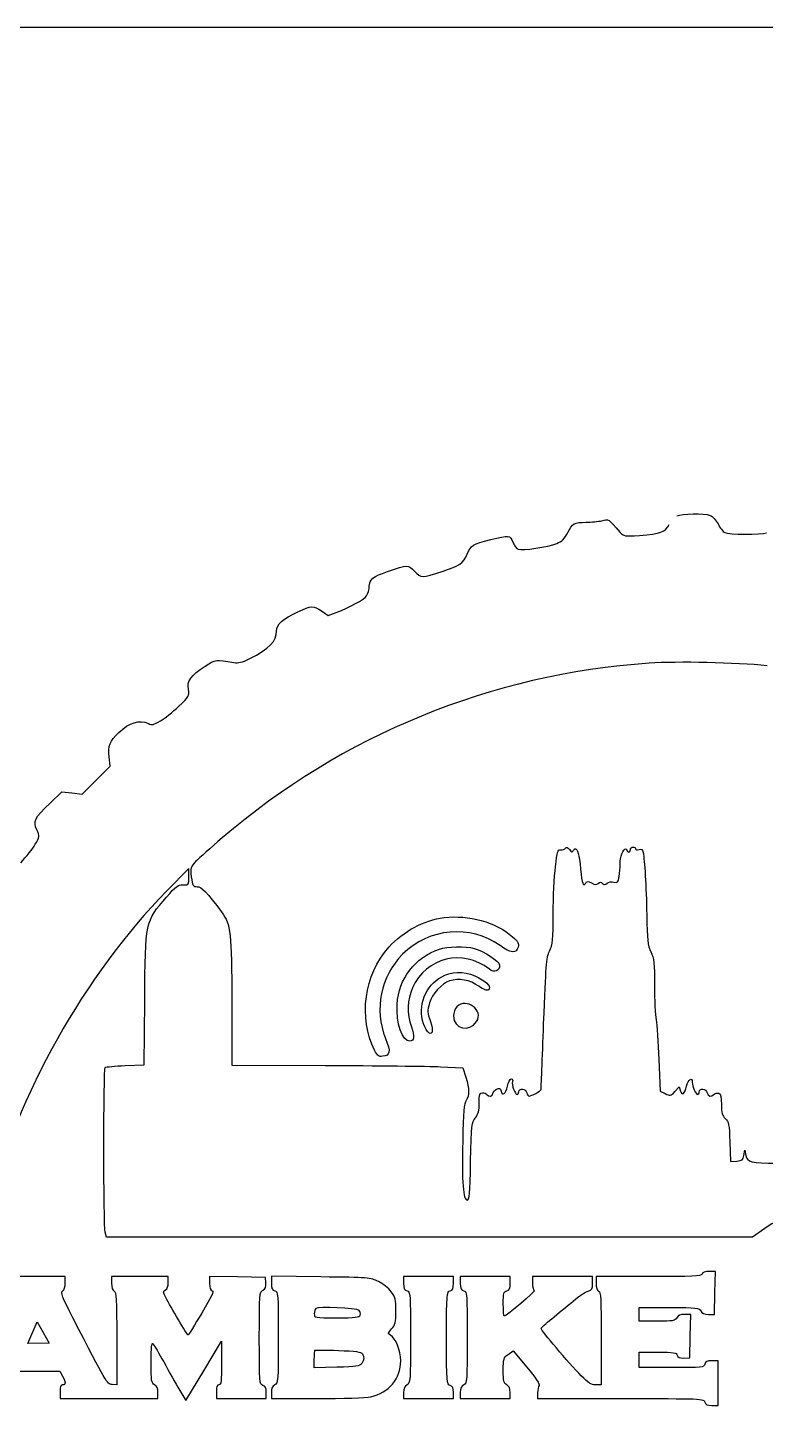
# Model space of a CAD drawing. Extents: x 18 to 213, y 13 to 206.
# Drawn here: x 148.37 to 165.58, y 109.47 to 141.61 of the extents above; entities that cross this region are included whole.
import ezdxf

# ---------------------------------------------------------------- set-up
doc = ezdxf.new("R2010")
doc.units = 0
doc.layers.get('0').update_dxf_attribs({"linetype": 'CONTINUOUS'})

msp = doc.modelspace()

# ---------------------------------------------------------------- linework, layer by layer
at = {"color": 7}
for p, q in [((148.980625, 141.605607), (132.330747, 141.605607)), ((148.980625, 141.605584), (148.980625, 141.605607)), ((158.830551, 141.605584), (148.980625, 141.605584)), ((168.980477, 141.605607), (158.830551, 141.605607)), ((158.830551, 141.605607), (158.830551, 141.605584))]:
    msp.add_line(p, q, dxfattribs=at)
at = {"color": 0}
for p, q in [((155.228091, 127.999402), (155.380362, 127.89121)), ((155.380362, 127.89121), (155.568696, 127.963338)), ((149.970747, 124.052386), (150.299331, 124.380971)), ((150.299331, 124.380971), (150.271281, 124.597355)), ((149.642162, 123.727809), (149.970747, 124.052386)), ((148.896838, 123.519439), (149.169322, 123.783909)), ((149.169322, 123.783909), (149.405742, 123.755859)), ((149.405742, 123.755859), (149.642162, 123.727809)), ((152.130585, 121.992725), (151.621681, 121.4718)), ((152.134593, 121.804391), (152.130585, 121.992725)), ((151.092741, 117.412584), (151.104762, 118.903234)), ((153.136373, 118.879191), (153.136373, 117.40457)), ((150.651957, 117.396556), (151.092741, 117.412584)), ((153.136373, 117.40457), (155.312241, 117.400563)), ((158.005027, 117.368506), (158.521946, 117.344464)), ((158.521946, 117.344464), (158.594074, 117.124072)), ((163.098079, 117.536806), (163.126129, 116.803502)), ((163.126129, 116.803502), (163.246343, 116.743395)), ((163.466734, 116.791481), (163.566912, 116.899673)), ((163.566912, 116.899673), (163.602976, 116.803502)), ((164.75302, 115.617394), (164.765042, 115.156575)), ((165.077597, 115.300831), (165.10164, 115.421045)), ((165.10164, 115.421045), (165.125683, 115.296824)), ((164.765042, 115.156575), (164.913305, 115.168596)), ((150.211174, 113.397448), (150.183124, 113.509648)), ((165.566467, 113.597805), (165.28196, 113.397448)), ((157.748571, 113.397448), (150.211174, 113.397448)), ((165.28196, 113.397448), (157.748571, 113.397448)), ((148.628361, 112.47581), (148.007256, 112.47581)), ((149.249465, 112.47581), (148.628361, 112.47581)), ((149.249465, 112.331554), (149.249465, 112.47581)), ((150.992563, 112.47581), (150.331388, 112.47581)), ((150.331388, 112.47581), (150.331388, 112.319532)), ((151.653738, 112.47581), (150.992563, 112.47581)), ((151.653738, 112.335561), (151.653738, 112.47581)), ((153.268608, 112.467796), (152.615447, 112.47581)), ((152.615447, 112.47581), (152.615447, 112.319532)), ((155.212062, 112.467796), (154.058011, 112.483824)), ((154.058011, 112.483824), (154.058011, 112.32354)), ((157.724528, 112.47581), (157.143495, 112.47581)), ((157.143495, 112.47581), (157.143495, 112.319532)), ((158.305561, 112.47581), (157.724528, 112.47581)), ((158.305561, 112.319532), (158.305561, 112.47581)), ((159.046878, 112.47581), (158.465845, 112.47581)), ((158.465845, 112.47581), (158.465845, 112.319532)), ((159.627911, 112.47581), (159.046878, 112.47581)), ((159.627911, 112.319532), (159.627911, 112.47581)), ((160.850083, 112.47581), (160.148837, 112.47581)), ((160.148837, 112.47581), (160.148837, 112.319532)), ((161.55133, 112.47581), (160.850083, 112.47581)), ((161.55133, 112.319532), (161.55133, 112.47581)), ((162.853644, 112.47581), (161.631472, 112.47581)), ((161.631472, 112.47581), (161.631472, 112.319532)), ((164.416422, 112.596024), (164.272166, 112.596024)), ((164.404401, 112.095134), (164.416422, 112.596024)), ((153.917762, 112.455775), (153.268608, 112.467796)), ((153.929784, 112.327546), (153.917762, 112.455775)), ((164.392379, 111.594243), (164.404401, 112.095134)), ((162.633253, 111.594243), (162.633253, 111.754528)), ((162.633253, 111.754528), (163.334499, 111.754528)), ((162.633253, 111.433959), (162.633253, 111.594243)), ((163.839396, 111.594243), (163.699147, 111.594243)), ((163.827375, 111.085339), (163.839396, 111.594243)), ((164.256138, 111.594243), (164.392379, 111.594243)), ((148.379017, 110.912078), (148.596356, 111.423462)), ((148.596356, 111.423462), (148.877617, 110.924862)), ((163.054001, 111.433959), (162.633253, 111.433959)), ((148.877617, 110.924862), (148.379017, 110.912078)), ((150.451601, 111.033246), (150.451601, 109.947316)), ((152.479205, 110.2759), (152.895946, 110.973139)), ((152.895946, 110.973139), (152.895946, 110.464235)), ((161.751686, 111.033246), (161.751686, 109.951323)), ((163.815354, 110.580442), (163.827375, 111.085339)), ((159.579826, 110.660584), (159.696032, 110.744733)), ((159.696032, 110.744733), (160.020609, 110.36005)), ((162.633253, 110.532356), (162.633253, 110.712677)), ((162.633253, 110.712677), (163.070029, 110.712677)), ((163.679112, 110.576434), (163.815354, 110.580442)), ((148.131477, 110.271893), (148.628361, 110.271893)), ((148.628361, 110.271893), (149.125244, 110.271893)), ((149.125244, 110.271893), (149.189358, 110.151679)), ((152.062464, 109.582668), (152.479205, 110.2759)), ((155.059792, 110.344021), (155.059792, 110.544377)), ((155.584725, 110.36005), (155.059792, 110.344021)), ((162.633253, 110.352036), (162.633253, 110.532356)), ((163.390599, 110.352036), (162.633253, 110.352036)), ((164.476529, 110.51232), (164.332272, 110.51232)), ((164.476529, 109.991395), (164.476529, 110.51232)), ((150.451601, 109.947316), (150.343409, 109.959337)), ((161.751686, 109.951323), (161.619451, 109.951323)), ((164.476529, 109.470468), (164.476529, 109.991395)), ((149.129251, 109.791038), (149.129251, 109.630754)), ((149.129251, 109.630754), (150.271281, 109.630754)), ((150.271281, 109.630754), (151.413311, 109.630754)), ((151.413311, 109.630754), (151.413311, 109.771003)), ((151.878137, 109.895224), (152.062464, 109.582668)), ((152.775732, 109.791038), (152.775732, 109.630754)), ((152.775732, 109.630754), (153.356765, 109.630754)), ((153.356765, 109.630754), (153.937798, 109.630754)), ((153.937798, 109.630754), (153.937798, 109.77501)), ((154.058011, 109.771003), (154.058011, 109.630754)), ((154.058011, 109.630754), (155.119899, 109.630754)), ((157.143495, 109.771003), (157.143495, 109.630754)), ((157.143495, 109.630754), (157.724528, 109.630754)), ((157.724528, 109.630754), (158.305561, 109.630754)), ((158.305561, 109.630754), (158.305561, 109.77501)), ((158.465845, 109.771003), (158.465845, 109.630754)), ((158.465845, 109.630754), (159.046878, 109.630754)), ((159.046878, 109.630754), (159.627911, 109.630754)), ((159.627911, 109.630754), (159.627911, 109.771003)), ((160.26905, 109.762989), (160.26905, 109.630754)), ((160.26905, 109.630754), (162.208498, 109.630754)), ((164.332272, 109.470468), (164.476529, 109.470468))]:
    msp.add_line(p, q, dxfattribs=at)
for points in [[(161.767715, 130.103141), (161.932006, 130.143212), (161.903956, 130.163248), (162.196477, 129.830656)], [(163.514819, 130.21534), (163.635033, 130.275447), (164.147945, 130.283462), (164.292202, 130.227361)], [(164.292202, 130.227361), (164.348301, 130.207326), (164.428443, 130.119169), (164.476529, 130.031013)], [(160.713841, 129.574201), (160.838062, 129.622286), (160.898169, 129.682393), (160.970297, 129.82665)], [(160.970297, 129.82665), (161.082497, 130.043034), (161.118561, 130.067077), (161.403066, 130.067077)], [(161.403066, 130.067077), (161.519273, 130.067077), (161.679558, 130.087112), (161.767715, 130.103141)], [(162.196477, 129.830656), (162.276619, 129.7425), (162.292647, 129.738493), (162.645274, 129.762535)], [(162.645274, 129.762535), (163.146165, 129.7986), (163.246343, 129.838671), (163.338506, 130.018992)], [(164.476529, 130.031013), (164.520608, 129.942856), (164.592736, 129.850692), (164.632807, 129.82665)], [(164.632807, 129.82665), (164.728978, 129.778564), (165.47831, 129.774557), (165.610545, 129.822642)], [(158.626131, 129.325759), (158.714288, 129.534129), (158.750352, 129.554165), (159.175106, 129.662357)], [(159.175106, 129.662357), (159.603869, 129.774557), (159.619897, 129.770549), (159.692025, 129.606258)], [(159.692025, 129.606258), (159.724082, 129.526115), (159.780182, 129.44998), (159.816246, 129.437959)], [(159.816246, 129.437959), (159.908409, 129.401894), (160.521499, 129.494058), (160.713841, 129.574201)], [(158.065134, 128.929054), (158.441803, 129.045261), (158.533967, 129.113382), (158.626131, 129.325759)], [(156.342071, 128.568413), (156.342071, 128.732705), (156.430228, 128.804833), (156.766826, 128.917032)], [(156.766826, 128.917032), (157.251687, 129.081325), (157.243673, 129.081325), (157.399951, 128.925047)], [(157.399951, 128.925047), (157.560236, 128.764762), (157.5402, 128.764762), (158.065134, 128.929054)], [(156.277957, 128.352028), (156.314021, 128.400114), (156.342071, 128.500292), (156.342071, 128.568413)], [(155.568696, 127.963338), (155.901288, 128.087558), (156.213843, 128.259865), (156.277957, 128.352028)], [(154.178225, 127.538583), (154.178225, 127.686846), (154.318474, 127.811067), (154.679115, 127.979366)], [(154.679115, 127.979366), (154.995678, 128.131637), (155.035749, 128.131637), (155.228091, 127.999402)], [(153.541093, 126.881415), (154.025955, 127.129856), (154.178225, 127.286134), (154.178225, 127.538583)], [(152.122571, 126.172154), (152.086507, 126.37251), (152.174664, 126.488716), (152.511262, 126.709108)], [(152.511262, 126.709108), (152.767718, 126.8734), (152.755696, 126.8734), (153.180452, 126.797265)], [(162.87368, 126.781237), (159.179113, 126.52478), (155.71696, 125.110267), (152.911974, 122.705993)], [(153.180452, 126.797265), (153.292651, 126.781237), (153.372793, 126.797265), (153.541093, 126.881415)], [(165.622566, 126.72113), (164.889263, 126.797265), (163.534856, 126.825315), (162.87368, 126.781237)], [(151.898173, 125.775449), (152.1386, 126.003855), (152.146614, 126.015876), (152.122571, 126.172154)], [(151.46941, 125.434843), (151.565581, 125.490943), (151.76193, 125.647221), (151.898173, 125.775449)], [(150.499687, 125.162359), (150.748128, 125.398779), (150.976534, 125.470908), (151.188912, 125.374737)], [(151.188912, 125.374737), (151.273062, 125.334665), (151.31714, 125.34268), (151.46941, 125.434843)], [(150.271281, 124.597355), (150.243231, 124.845796), (150.291316, 124.970018), (150.499687, 125.162359)], [(148.588289, 122.898335), (148.496126, 123.098691), (148.528183, 123.162805), (148.896838, 123.519439)], [(148.552225, 122.557729), (148.65641, 122.73805), (148.65641, 122.73805), (148.588289, 122.898335)], [(148.21162, 122.128968), (148.339848, 122.26521), (148.496126, 122.461558), (148.552225, 122.557729)], [(152.911974, 122.705993), (152.647504, 122.481595), (152.37502, 122.23716), (152.298884, 122.161024)], [(160.810012, 122.425494), (160.854091, 122.421488), (160.902176, 122.441523), (160.918204, 122.465566)], [(160.918204, 122.465566), (160.93824, 122.497623), (160.96629, 122.489609), (161.010369, 122.433509)], [(161.094518, 122.405459), (161.10654, 122.429502), (161.130582, 122.453545), (161.150618, 122.453545)], [(161.150618, 122.453545), (161.20271, 122.453545), (161.234767, 122.325317), (161.270831, 121.980704)], [(162.192469, 122.100917), (162.192469, 122.257195), (162.264597, 122.453545), (162.320698, 122.453545)], [(162.320698, 122.453545), (162.336726, 122.453545), (162.352754, 122.437516), (162.352754, 122.413473)], [(162.432896, 122.433509), (162.432896, 122.465566), (162.460947, 122.493616), (162.493003, 122.493616)], [(162.493003, 122.493616), (162.525061, 122.493616), (162.55311, 122.47358), (162.55311, 122.449537)], [(162.55311, 122.449537), (162.55311, 122.425494), (162.585168, 122.41748), (162.633253, 122.433509)], [(162.633253, 122.433509), (162.69336, 122.453545), (162.713395, 122.437516), (162.729424, 122.365388)], [(152.298884, 122.161024), (152.170657, 122.024783), (152.166649, 122.008754), (152.190692, 121.796377)], [(160.685792, 122.032797), (160.725862, 122.393438), (160.737884, 122.433509), (160.810012, 122.425494)], [(161.010369, 122.433509), (161.058454, 122.377409), (161.082497, 122.369395), (161.094518, 122.405459)], [(162.352754, 122.413473), (162.352754, 122.393438), (162.37279, 122.373402), (162.392826, 122.373402)], [(162.392826, 122.373402), (162.416869, 122.373402), (162.432896, 122.401452), (162.432896, 122.433509)], [(162.729424, 122.365388), (162.765488, 122.185067), (162.801552, 121.579992), (162.813574, 120.910802)], [(151.99835, 121.612049), (152.134593, 121.612049), (152.134593, 121.612049), (152.134593, 121.804391)], [(152.190692, 121.796377), (152.218742, 121.588006), (152.226756, 121.571977), (152.326934, 121.567971)], [(160.633699, 120.938852), (160.633699, 121.319529), (160.657742, 121.812405), (160.685792, 122.032797)], [(161.270831, 121.980704), (161.302888, 121.636092), (161.330938, 121.555949), (161.391045, 121.65212)], [(162.048213, 121.676163), (162.132362, 121.656127), (162.144384, 121.668148), (162.168426, 121.804391)], [(162.168426, 121.804391), (162.180448, 121.884533), (162.192469, 122.020775), (162.192469, 122.100917)], [(151.621681, 121.4718), (149.682234, 119.484267), (148.143499, 116.743395), (147.44626, 114.030574)], [(151.613666, 121.327543), (151.830051, 121.575985), (151.878137, 121.612049), (151.99835, 121.612049)], [(152.326934, 121.567971), (152.435127, 121.567971), (152.543319, 121.451764), (152.907967, 120.962895)], [(161.391045, 121.65212), (161.419095, 121.700206), (161.443138, 121.700206), (161.527287, 121.656127)], [(161.527287, 121.656127), (161.603422, 121.612049), (161.643494, 121.612049), (161.683565, 121.644106)], [(161.683565, 121.644106), (161.723636, 121.68017), (161.747679, 121.68017), (161.783743, 121.644106)], [(161.783743, 121.644106), (161.8158, 121.612049), (161.84385, 121.612049), (161.887928, 121.65212)], [(161.887928, 121.65212), (161.923992, 121.68017), (161.992113, 121.692191), (162.048213, 121.676163)], [(151.104762, 118.903234), (151.12079, 120.778567), (151.112776, 120.74651), (151.613666, 121.327543)], [(152.907967, 120.962895), (153.112331, 120.690411), (153.132366, 120.494062), (153.136373, 118.879191)], [(156.798883, 120.157463), (157.135481, 120.530126), (157.616336, 120.790589), (158.085169, 120.846689)], [(158.085169, 120.846689), (158.670209, 120.918817), (159.287306, 120.74651), (159.684011, 120.401898)], [(160.545542, 120.0653), (160.621677, 120.221578), (160.629691, 120.32977), (160.633699, 120.938852)], [(162.813574, 120.910802), (162.825595, 120.325763), (162.837616, 120.205549), (162.909745, 120.049271)], [(159.391491, 120.193528), (158.694251, 120.690411), (157.736549, 120.606261), (157.119452, 119.993172)], [(157.976977, 120.113385), (158.15329, 120.177499), (158.590067, 120.185514), (158.786416, 120.129413)], [(159.812239, 120.157463), (159.776174, 120.005193), (159.635925, 120.017214), (159.391491, 120.193528)], [(159.684011, 120.401898), (159.816246, 120.285691), (159.836281, 120.249627), (159.812239, 120.157463)], [(156.466292, 117.75319), (156.085615, 118.506529), (156.221857, 119.516324), (156.798883, 120.157463)], [(157.119452, 119.993172), (156.606541, 119.476253), (156.450263, 118.710892), (156.722747, 118.025674)], [(156.991225, 118.823092), (157.031296, 119.428167), (157.395944, 119.905015), (157.976977, 120.113385)], [(159.143049, 119.644552), (158.517938, 120.129413), (157.676443, 119.92505), (157.347858, 119.207775)], [(158.786416, 120.129413), (159.018828, 120.0653), (159.367448, 119.836894), (159.379469, 119.740723)], [(160.4093, 118.374294), (160.461392, 119.740723), (160.473414, 119.901007), (160.545542, 120.0653)], [(162.909745, 120.049271), (162.981873, 119.892993), (162.993894, 119.788808), (162.993894, 119.263875)], [(158.105204, 119.504302), (158.345632, 119.608488), (158.654181, 119.584445), (158.898615, 119.444195)], [(159.379469, 119.740723), (159.399505, 119.608488), (159.259256, 119.552388), (159.143049, 119.644552)], [(157.584279, 118.450429), (157.480093, 118.875185), (157.708499, 119.331997), (158.105204, 119.504302)], [(158.213397, 119.372067), (158.033076, 119.31196), (157.80467, 119.059512), (157.748571, 118.859156)], [(158.894608, 119.247847), (158.690245, 119.39611), (158.429781, 119.440189), (158.213397, 119.372067)], [(159.119007, 119.163697), (159.090957, 119.135647), (159.018828, 119.163697), (158.894608, 119.247847)], [(158.898615, 119.444195), (159.119007, 119.319975), (159.187127, 119.231818), (159.119007, 119.163697)], [(162.993894, 119.263875), (162.993894, 118.931284), (163.009922, 118.570643), (163.029958, 118.462451)], [(157.347858, 119.207775), (157.227645, 118.939298), (157.215623, 118.598693), (157.323816, 118.302166)], [(158.846523, 118.422379), (159.018828, 118.686849), (158.610102, 118.991391), (158.385703, 118.766992)], [(157.287752, 117.965567), (157.111438, 117.965567), (156.963175, 118.390323), (156.991225, 118.823092)], [(157.748571, 118.859156), (157.692471, 118.662807), (157.692471, 118.642771), (157.768606, 118.422379)], [(158.385703, 118.766992), (158.337618, 118.718907), (158.305561, 118.634757), (158.305561, 118.554614)], [(157.323816, 118.302166), (157.399951, 118.085781), (157.38793, 117.965567), (157.287752, 117.965567)], [(157.808678, 118.177945), (157.7646, 118.069753), (157.636371, 118.226031), (157.584279, 118.450429)], [(157.768606, 118.422379), (157.800664, 118.322202), (157.820699, 118.210002), (157.808678, 118.177945)], [(158.305561, 118.554614), (158.305561, 118.250074), (158.678223, 118.161917), (158.846523, 118.422379)], [(160.349193, 116.835559), (160.349193, 116.851588), (160.377243, 117.54482), (160.4093, 118.374294)], [(163.029958, 118.462451), (163.049994, 118.354258), (163.08205, 117.937518), (163.098079, 117.536806)], [(156.722747, 118.025674), (156.846968, 117.721133), (156.83094, 117.632976), (156.650619, 117.612941)], [(156.650619, 117.612941), (156.56647, 117.60092), (156.534413, 117.628969), (156.466292, 117.75319)], [(150.183124, 113.509648), (150.139046, 113.657911), (150.143053, 117.3084), (150.183124, 117.352478)], [(150.183124, 117.352478), (150.20316, 117.368506), (150.41153, 117.388542), (150.651957, 117.396556)], [(155.312241, 117.400563), (156.506363, 117.396556), (157.716514, 117.384535), (158.005027, 117.368506)], [(158.594074, 117.124072), (158.678223, 116.843574), (158.68223, 116.707331), (158.602088, 116.58311)], [(159.563797, 116.915702), (159.583833, 117.011873), (159.623904, 117.084001), (159.651954, 117.084001)], [(159.651954, 117.084001), (159.684011, 117.084001), (159.696032, 117.059958), (159.684011, 117.023894)], [(159.684011, 117.023894), (159.655961, 116.951766), (159.74011, 116.72336), (159.792203, 116.72336)], [(163.743225, 116.919708), (163.783297, 117.075986), (163.87546, 117.136093), (163.87546, 117.007865)], [(163.87546, 117.007865), (163.87546, 116.907687), (163.955603, 116.72336), (164.003689, 116.72336)], [(158.906629, 116.527011), (158.906629, 116.735381), (158.914643, 116.763431), (158.982764, 116.763431)], [(158.982764, 116.763431), (159.026843, 116.763431), (159.074929, 116.747403), (159.08695, 116.72336)], [(159.08695, 116.72336), (159.123014, 116.663253), (159.227199, 116.675274), (159.227199, 116.743395)], [(159.227199, 116.743395), (159.227199, 116.775452), (159.263263, 116.819531), (159.311349, 116.843574)], [(159.311349, 116.843574), (159.379469, 116.883644), (159.395498, 116.87563), (159.415533, 116.803502)], [(159.415533, 116.803502), (159.447591, 116.675274), (159.523726, 116.731374), (159.563797, 116.915702)], [(159.792203, 116.72336), (159.812239, 116.72336), (159.828267, 116.751409), (159.828267, 116.783467)], [(159.828267, 116.783467), (159.828267, 116.87563), (159.992559, 116.859602), (160.016602, 116.763431)], [(160.016602, 116.763431), (160.028623, 116.719353), (160.052666, 116.683288), (160.068695, 116.683288)], [(160.068695, 116.683288), (160.11678, 116.683288), (160.349193, 116.80751), (160.349193, 116.835559)], [(163.246343, 116.743395), (163.358542, 116.687296), (163.370563, 116.687296), (163.466734, 116.791481)], [(163.602976, 116.803502), (163.643048, 116.691302), (163.69514, 116.731374), (163.743225, 116.919708)], [(164.003689, 116.72336), (164.019717, 116.72336), (164.035746, 116.751409), (164.035746, 116.783467)], [(164.035746, 116.783467), (164.035746, 116.87563), (164.200037, 116.859602), (164.22408, 116.763431)], [(164.22408, 116.763431), (164.248123, 116.675274), (164.316244, 116.659246), (164.384365, 116.727367)], [(164.384365, 116.727367), (164.412415, 116.755417), (164.460501, 116.763431), (164.492558, 116.751409)], [(164.492558, 116.751409), (164.540643, 116.731374), (164.556672, 116.66726), (164.556672, 116.486939)], [(158.602088, 116.58311), (158.549995, 116.506975), (158.533967, 116.322647), (158.521946, 115.633422)], [(158.818472, 116.178391), (158.886593, 116.266548), (158.906629, 116.34669), (158.906629, 116.527011)], [(164.556672, 116.486939), (164.556672, 116.286583), (164.5727, 116.230484), (164.644828, 116.162362)], [(158.706273, 115.160582), (158.726309, 116.022113), (158.730316, 116.070199), (158.818472, 116.178391)], [(164.644828, 116.162362), (164.728978, 116.086228), (164.736992, 116.034135), (164.75302, 115.617394)], [(158.521946, 115.633422), (158.497903, 114.67572), (158.52996, 114.25898), (158.626131, 114.25898)], [(158.626131, 114.25898), (158.678223, 114.25898), (158.690245, 114.395221), (158.706273, 115.160582)], [(164.913305, 115.168596), (165.037526, 115.180618), (165.061569, 115.196646), (165.077597, 115.300831)], [(165.125683, 115.296824), (165.161747, 115.140546), (165.24189, 115.120511), (165.858986, 115.120511)], [(167.001016, 113.922382), (166.456048, 114.006531), (166.003242, 113.902345), (165.566467, 113.597805)], [(164.09986, 112.535917), (164.079824, 112.483824), (163.903511, 112.47581), (162.853644, 112.47581)], [(164.272166, 112.596024), (164.175995, 112.596024), (164.115888, 112.575988), (164.09986, 112.535917)], [(149.189358, 112.139212), (149.225422, 112.163255), (149.249465, 112.247404), (149.249465, 112.331554)], [(150.331388, 112.319532), (150.331388, 112.219354), (150.351423, 112.155241), (150.391494, 112.139212)], [(151.593631, 111.990948), (151.529517, 112.115169), (151.529517, 112.131198), (151.589624, 112.163255)], [(151.589624, 112.163255), (151.629695, 112.187297), (151.653738, 112.251412), (151.653738, 112.335561)], [(152.615447, 112.319532), (152.615447, 112.207333), (152.635483, 112.155241), (152.679561, 112.147226)], [(153.777512, 111.037254), (153.777512, 112.083112), (153.78152, 112.115169), (153.861662, 112.155241)], [(153.861662, 112.155241), (153.921769, 112.191305), (153.937798, 112.231375), (153.929784, 112.327546)], [(154.058011, 112.32354), (154.058011, 112.199319), (154.07404, 112.159247), (154.138153, 112.143219)], [(156.554448, 112.359604), (156.370121, 112.451767), (156.326042, 112.455775), (155.212062, 112.467796)], [(156.854982, 112.123183), (156.794876, 112.203326), (156.658634, 112.311518), (156.554448, 112.359604)], [(157.143495, 112.319532), (157.143495, 112.199319), (157.159524, 112.159247), (157.223638, 112.143219)], [(158.225418, 112.143219), (158.289532, 112.159247), (158.305561, 112.199319), (158.305561, 112.319532)], [(158.465845, 112.319532), (158.465845, 112.199319), (158.481874, 112.159247), (158.545988, 112.143219)], [(159.547768, 112.143219), (159.611883, 112.159247), (159.627911, 112.199319), (159.627911, 112.319532)], [(160.148837, 112.319532), (160.148837, 112.231375), (160.168873, 112.155241), (160.192916, 112.147226)], [(161.447144, 112.139212), (161.535301, 112.159247), (161.55133, 112.187297), (161.55133, 112.319532)], [(161.631472, 112.319532), (161.631472, 112.219354), (161.651508, 112.155241), (161.691579, 112.139212)], [(149.429785, 111.514101), (149.173329, 112.010984), (149.137265, 112.103148), (149.189358, 112.139212)], [(150.391494, 112.139212), (150.443587, 112.119177), (150.451601, 111.958891), (150.451601, 111.033246)], [(152.114557, 111.113388), (152.098528, 111.113388), (151.705831, 111.770557), (151.593631, 111.990948)], [(152.679561, 112.147226), (152.72364, 112.139212), (152.66754, 112.010984), (152.435127, 111.6263)], [(154.138153, 112.143219), (154.214289, 112.123183), (154.218296, 112.087119), (154.218296, 111.057289)], [(156.963175, 111.670379), (156.963175, 111.94687), (156.951153, 111.994955), (156.854982, 112.123183)], [(157.223638, 112.143219), (157.299773, 112.123183), (157.30378, 112.087119), (157.30378, 111.057289)], [(158.145276, 111.04126), (158.145276, 112.087119), (158.149283, 112.123183), (158.225418, 112.143219)], [(158.545988, 112.143219), (158.622123, 112.123183), (158.626131, 112.087119), (158.626131, 111.057289)], [(159.467626, 111.838678), (159.467626, 112.087119), (159.47564, 112.123183), (159.547768, 112.143219)], [(159.487662, 111.554172), (159.47564, 111.554172), (159.467626, 111.6824), (159.467626, 111.838678)], [(160.192916, 112.147226), (160.22898, 112.135204), (159.539754, 111.554172), (159.487662, 111.554172)], [(160.597635, 111.494065), (160.737884, 111.606264), (160.962283, 111.786585), (161.098525, 111.902792)], [(161.098525, 111.902792), (161.234767, 112.018998), (161.391045, 112.123183), (161.447144, 112.139212)], [(161.691579, 112.139212), (161.743672, 112.119177), (161.751686, 111.958891), (161.751686, 111.033246)], [(150.343409, 109.959337), (150.223195, 109.971358), (150.215181, 109.987387), (149.429785, 111.514101)], [(152.435127, 111.6263), (152.266828, 111.341794), (152.126579, 111.113388), (152.114557, 111.113388)], [(155.091849, 111.730485), (155.071813, 111.714457), (155.059792, 111.658357), (155.059792, 111.606264)], [(155.059792, 111.606264), (155.059792, 111.514101), (155.059792, 111.514101), (155.580717, 111.514101)], [(156.105651, 111.686407), (156.049551, 111.742507), (155.139934, 111.782578), (155.091849, 111.730485)], [(155.580717, 111.514101), (156.017494, 111.514101), (156.109658, 111.526122), (156.129694, 111.578215)], [(156.129694, 111.578215), (156.141715, 111.610272), (156.129694, 111.662365), (156.105651, 111.686407)], [(156.862997, 111.253638), (156.951153, 111.349809), (156.963175, 111.393887), (156.963175, 111.670379)], [(163.514819, 111.514101), (163.474749, 111.441973), (163.43067, 111.433959), (163.054001, 111.433959)], [(163.334499, 111.754528), (163.991668, 111.754528), (164.035746, 111.750521), (164.075817, 111.674386)], [(163.699147, 111.594243), (163.598969, 111.594243), (163.546877, 111.5702), (163.514819, 111.514101)], [(164.075817, 111.674386), (164.103866, 111.618286), (164.159967, 111.594243), (164.256138, 111.594243)], [(156.834947, 111.109382), (156.766826, 111.145446), (156.770833, 111.157467), (156.862997, 111.253638)], [(160.349193, 111.261652), (160.349193, 111.277681), (160.461392, 111.385873), (160.597635, 111.494065)], [(161.28686, 110.1637), (160.990332, 110.468242), (160.349193, 111.221581), (160.349193, 111.261652)], [(151.253025, 110.452213), (151.253025, 110.704662), (151.265047, 110.913032), (151.285083, 110.913032)], [(151.285083, 110.913032), (151.301111, 110.913032), (151.401289, 110.752747), (151.505474, 110.560405)], [(153.857655, 109.939302), (153.78152, 109.959337), (153.777512, 109.995401), (153.777512, 111.037254)], [(154.218296, 111.057289), (154.218296, 110.035473), (154.214289, 109.991395), (154.138153, 109.951323)], [(157.075374, 110.51232), (157.075374, 110.748741), (156.959168, 111.037254), (156.834947, 111.109382)], [(157.30378, 111.057289), (157.30378, 110.035473), (157.299773, 109.991395), (157.223638, 109.951323)], [(158.225418, 109.939302), (158.149283, 109.959337), (158.145276, 109.995401), (158.145276, 111.04126)], [(158.626131, 111.057289), (158.626131, 110.035473), (158.622123, 109.991395), (158.545988, 109.951323)], [(151.505474, 110.560405), (151.60966, 110.368064), (151.777959, 110.071537), (151.878137, 109.895224)], [(155.059792, 110.544377), (155.059792, 110.65257), (155.067806, 110.748741), (155.07582, 110.756755)], [(155.07582, 110.756755), (155.083835, 110.764769), (155.328269, 110.764769), (155.620789, 110.752747)], [(155.620789, 110.752747), (156.025508, 110.736719), (156.153736, 110.720691), (156.181786, 110.672605)], [(156.181786, 110.672605), (156.233879, 110.588456), (156.229871, 110.54037), (156.165758, 110.448207)], [(159.467626, 110.283914), (159.467626, 110.560405), (159.47564, 110.584448), (159.579826, 110.660584)], [(163.070029, 110.712677), (163.450706, 110.712677), (163.506806, 110.704662), (163.522834, 110.640548)], [(163.522834, 110.640548), (163.538862, 110.592463), (163.578934, 110.572427), (163.679112, 110.576434)], [(151.333168, 109.951323), (151.26104, 109.991395), (151.253025, 110.035473), (151.253025, 110.452213)], [(152.895946, 110.464235), (152.895946, 110.035473), (152.887931, 109.951323), (152.835839, 109.951323)], [(156.165758, 110.448207), (156.113665, 110.380085), (156.049551, 110.372071), (155.584725, 110.36005)], [(156.378135, 109.674832), (156.798883, 109.762989), (157.075374, 110.09558), (157.075374, 110.51232)], [(159.547768, 109.951323), (159.479648, 109.987387), (159.467626, 110.035473), (159.467626, 110.283914)], [(160.020609, 110.36005), (160.216958, 110.12363), (160.329157, 109.95533), (160.305115, 109.935294)], [(164.167981, 110.432178), (164.147945, 110.356042), (164.111881, 110.352036), (163.390599, 110.352036)], [(164.332272, 110.51232), (164.22408, 110.51232), (164.184009, 110.492285), (164.167981, 110.432178)], [(149.189358, 109.951323), (149.14528, 109.951323), (149.129251, 109.907245), (149.129251, 109.791038)], [(149.189358, 110.151679), (149.265493, 110.003416), (149.265493, 109.951323), (149.189358, 109.951323)], [(151.413311, 109.771003), (151.413311, 109.867174), (151.389268, 109.919266), (151.333168, 109.951323)], [(152.835839, 109.951323), (152.79176, 109.951323), (152.775732, 109.907245), (152.775732, 109.791038)], [(153.937798, 109.77501), (153.937798, 109.883202), (153.917762, 109.923273), (153.857655, 109.939302)], [(154.138153, 109.951323), (154.082054, 109.919266), (154.058011, 109.867174), (154.058011, 109.771003)], [(157.223638, 109.951323), (157.167538, 109.919266), (157.143495, 109.867174), (157.143495, 109.771003)], [(158.305561, 109.77501), (158.305561, 109.883202), (158.285525, 109.923273), (158.225418, 109.939302)], [(158.545988, 109.951323), (158.489888, 109.919266), (158.465845, 109.867174), (158.465845, 109.771003)], [(159.627911, 109.771003), (159.627911, 109.867174), (159.603869, 109.919266), (159.547768, 109.951323)], [(160.305115, 109.935294), (160.285079, 109.911252), (160.26905, 109.835117), (160.26905, 109.762989)], [(161.619451, 109.951323), (161.515266, 109.951323), (161.451152, 109.991395), (161.28686, 110.1637)], [(155.119899, 109.630754), (155.720967, 109.630754), (156.265935, 109.650789), (156.378135, 109.674832)], [(162.208498, 109.630754), (164.111881, 109.630754), (164.147945, 109.630754), (164.167981, 109.550611)], [(164.167981, 109.550611), (164.184009, 109.490504), (164.22408, 109.470468), (164.332272, 109.470468)]]:
    msp.add_open_spline(points, degree=3, dxfattribs=at)

doc.saveas('drawing.dxf')
